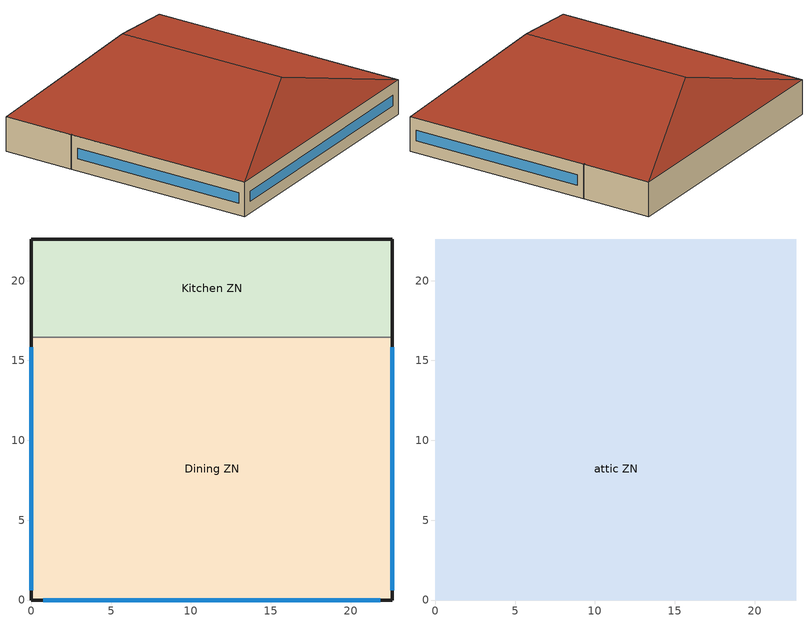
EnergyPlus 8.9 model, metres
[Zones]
Dining ZN
 floor ground (Customized opaque construction Typical Insulated Carpeted 6in Slab Floor to conductance of 0.757): 22.61,16.44 22.61,0 0,0 0,16.44 z0
 wall outside (Customized opaque construction Typical Insulated Exterior Mass Wall R-12.5 to conductance of 0.21): 0,16.44 0,0 22.61,0 22.61,16.44 z0:3.05
 wall to Kitchen ZN (Typical Interior Wall): 22.61,16.44 0,16.44 z0:3.05
 window (Customized Fenestration: cond=0.220 tvis=0.220 tsol=0.232): 22.61,0.6 22.61,15.84 / 0.75,0 21.86,0 / 0,15.84 0,0.6 z1.07:1.98
Kitchen ZN
 floor ground (Customized opaque construction Typical Insulated Carpeted 6in Slab Floor to conductance of 0.757): 22.61,22.61 22.61,16.44 0,16.44 0,22.61 z0
 wall outside (Customized opaque construction Typical Insulated Exterior Mass Wall R-12.5 to conductance of 0.21): 22.61,16.44 22.61,22.61 0,22.61 0,16.44 z0:3.05
attic ZN
 floor to Dining ZN (Typical Interior Floor): 22.61,16.44 22.61,0 0,0 0,16.44 z3.05
 floor to Kitchen ZN (Typical Interior Floor): 22.61,22.61 22.61,16.44 0,16.44 0,22.61 z3.05
 roof outside (Customized opaque construction Typical Insulated Metal Building Roof R-20.41 to conductance of 0.162): 11.3,3.77,6.82 22.61,0,3.05 22.61,22.61,3.05 11.3,18.84,6.82; 11.3,18.84,6.82 22.61,22.61,3.05 0,22.61,3.05; 11.3,3.77,6.82 0,0,3.05 22.61,0,3.05; 11.3,18.84,6.82 0,22.61,3.05 0,0,3.05 11.3,3.77,6.82
[Building]
-FullServiceRestaurant-NECB HDD Method-CAN_AB_Banff.CS.711220_CWEC2016.epw created: 2018-07-09 18:12:11 +0000: North Axis {deg}=0; Terrain=City; Loads Convergence Tolerance Value=0.04; Temperature Convergence Tolerance Value {deltaC}=0.2; Solar Distribution=FullInteriorAndExterior; Maximum Number of Warmup Days=25; Minimum Number of Warmup Days=6
[Site:Location]
Banff CS_AB_CAN: Latitude {deg}=51.193; Longitude {deg}=-115.552; Time Zone {hr}=-7; Elevation {m}=1396.9
[Site:GroundTemperature:BuildingSurface]
19.527, 19.502, 19.536, 19.598, 20.002, 21.64, 22.225, 22.375, 21.449, 20.121, 19.802, 19.633
[Site:WaterMainsTemperature]
Calculation Method=Correlation; Annual Average Outdoor Air Temperature {C}=2.93333; Maximum Difference In Monthly Average Outdoor Air Temperatures {deltaC}=24.2
[SizingPeriod:DesignDay] Day of Month=21; Dry-Bulb Temperature Range Modifier Type=DefaultMultipliers; Humidity Condition Type=Wetbulb; Barometric Pressure {Pa}=85631; Rain Indicator=No; Snow Indicator=No; Daylight Saving Time Indicator=No
Name | Month | Day Type | Maximum Dry-Bulb Temperature {C} | Daily Dry-Bulb Temperature Range {deltaC} | Wetbulb or DewPoint at Maximum Dry-Bulb {C} | Wind Speed {m/s} | Wind Direction {deg} | Solar Model Indicator | ASHRAE Clear Sky Optical Depth for Beam Irradiance (taub) | ASHRAE Clear Sky Optical Depth for Diffuse Irradiance (taud) | Sky Clearness
Banff CS Ann Clg .4% Condns DB=>MWB | 7 | SummerDesignDay | 27.4 | 14.4 | 13.7 | 3.1 | 230 | ASHRAETau | 0.357 | 2.375
Banff CS Ann Htg 99.6% Condns DB | 12 | WinterDesignDay | -30.3 | 0 | -30.3 | 1.3 | 70 | ASHRAEClearSky |  |  | 0
[Material] Thermal Absorptance=0.9
Name | Roughness | Thickness {m} | Conductivity {W/m-K} | Density {kg/m3} | Specific Heat {J/kg-K} | Solar Absorptance | Visible Absorptance
1/2IN Gypsum 1 | Smooth | 0.0127 | 0.16 | 784.9 | 830 | 0.4 | 0.4
100mm Normalweight concrete floor | MediumSmooth | 0.1016 | 2.31 | 2322 | 832 | 0.7 | 0.7
1IN Stucco 1 | Smooth | 0.0253 | 0.6918 | 1858 | 837 | 0.7 | 0.92
6 in. Normalweight Concrete Floor 1 | MediumRough | 0.1524 | 2.31 | 2322 | 832 | 0.7 | 0.7
8IN CONCRETE HW RefBldg 1 | Rough | 0.2032 | 1.311 | 2240 | 836.8 | 0.7 | 0.7
G01 13mm gypsum board | Smooth | 0.0127 | 0.16 | 800 | 1090 | 0.7 | 0.5
Metal Roof Surface 1 | Smooth | 0.0008 | 45.28 | 7824 | 500 | 0.7 | 0.7
[Material:NoMass] Thermal Absorptance=0.9; Solar Absorptance=0.7
Name | Roughness | Thermal Resistance {m2-K/W} | Visible Absorptance
CP02 CARPET PAD | VeryRough | 0.21648 | 0.8
Typical Carpet Pad 2 | Smooth | 1.25503 | 0.8
Typical Insulation R-10.11 1 | Smooth | 4.49096 | 0.7
Typical Insulation R-19.63 1 | Smooth | 6.17282 | 0.7
[WindowMaterial:SimpleGlazingSystem]
Customized Fenestration:: cond=0.220 tvis=0.220 tsol=0.232: U-Factor {W/m2-K}=2.2; Solar Heat Gain Coefficient=0.6; Visible Transmittance=0.21
[Construction]
Customized Fenestration: cond=0.220 tvis=0.220 tsol=0.232: Customized Fenestration:: cond=0.220 tvis=0.220 tsol=0.232
Customized opaque construction Typical Insulated Carpeted 6in Slab Floor to conductance of 0.757: 6 in. Normalweight Concrete Floor 1, Typical Carpet Pad 2
Customized opaque construction Typical Insulated Exterior Mass Wall R-12.5 to conductance of 0.21: 1IN Stucco 1, 8IN CONCRETE HW RefBldg 1, Typical Insulation R-10.11 1, 1/2IN Gypsum 1
Customized opaque construction Typical Insulated Metal Building Roof R-20.41 to conductance of 0.162: Metal Roof Surface 1, Typical Insulation R-19.63 1
Typical Interior Floor: 100mm Normalweight concrete floor, CP02 CARPET PAD
Typical Interior Wall: G01 13mm gypsum board, G01 13mm gypsum board
[Zone]
Name | Part of Total Floor Area
attic ZN | No
Dining ZN; Kitchen ZN | Yes
[ZoneInfiltration:DesignFlowRate] Schedule=Always On Discrete; Design Flow Rate Calculation Method=Flow/ExteriorArea; Flow per Exterior Surface Area {m3/s-m2}=0.00025; Constant Term Coefficient=0; Temperature Term Coefficient=0; Velocity Term Coefficient=0.224; Velocity Squared Term Coefficient=0
Name | Zone or ZoneList
attic Infiltration | attic ZN
Dining Infiltration | Dining ZN
Kitchen Infiltration | Kitchen ZN
[ZoneHVAC:IdealLoadsAirSystem]
Name | Design Specification Outdoor Air Object
Zone HVAC Ideal Loads Air System 1 | Space Function - undefined - Ventilation
Zone HVAC Ideal Loads Air System 2 | Space Function Dining area - family dining Ventilation
Zone HVAC Ideal Loads Air System 3 | Space Function Food preparation area Ventilation
[DesignSpecification:OutdoorAir] Outdoor Air Method=Sum; Outdoor Air Flow per Person {m3/s-person}=0; Outdoor Air Flow per Zone {m3/s}=0; Outdoor Air Flow Air Changes per Hour {1/hr}=0
Name | Outdoor Air Flow per Zone Floor Area {m3/s-m2}
Space Function - undefined - Ventilation | 0
Space Function Dining area - family dining Ventilation | 0.0035814
Space Function Food preparation area Ventilation | 0.0013716
[Zone equipment]
attic ZN: Zone HVAC Ideal Loads Air System 1
Dining ZN: Zone HVAC Ideal Loads Air System 2
Kitchen ZN: Zone HVAC Ideal Loads Air System 3
[Sizing:Zone] Zone Cooling Design Supply Air Temperature Input Method=SupplyAirTemperature; Zone Cooling Design Supply Air Temperature {C}=14; Zone Cooling Design Supply Air Temperature Difference {deltaC}=11.11; Zone Heating Design Supply Air Temperature Input Method=SupplyAirTemperature; Zone Heating Design Supply Air Temperature {C}=40; Zone Heating Design Supply Air Temperature Difference {deltaC}=11.11; Zone Cooling Design Supply Air Humidity Ratio {kgWater/kgDryAir}=0.0085; Zone Heating Design Supply Air Humidity Ratio {kgWater/kgDryAir}=0.008; Cooling Design Air Flow Method=DesignDay; Cooling Design Air Flow Rate {m3/s}=0; Cooling Minimum Air Flow per Zone Floor Area {m3/s-m2}=0.000762; Cooling Minimum Air Flow {m3/s}=0; Cooling Minimum Air Flow Fraction=0; Heating Design Air Flow Method=DesignDay; Heating Design Air Flow Rate {m3/s}=0; Heating Maximum Air Flow per Zone Floor Area {m3/s-m2}=0.002032; Heating Maximum Air Flow {m3/s}=0.141576; Heating Maximum Air Flow Fraction=0.3; Account for Dedicated Outdoor Air System=No
Name | Design Specification Outdoor Air Object | Design Specification Zone Air Distribution Object
attic ZN | Space Function - undefined - Ventilation | attic ZN Design Spec Zone Air Dist
Dining ZN | Space Function Dining area - family dining Ventilation | Dining ZN Design Spec Zone Air Dist
Kitchen ZN | Space Function Food preparation area Ventilation | Kitchen ZN Design Spec Zone Air Dist
[DesignSpecification:ZoneAirDistribution] Zone Air Distribution Effectiveness in Cooling Mode=1; Zone Air Distribution Effectiveness in Heating Mode=1
attic ZN Design Spec Zone Air Dist; Dining ZN Design Spec Zone Air Dist; Kitchen ZN Design Spec Zone Air Dist
[ZoneControl:Thermostat] Control Object Type 1=ThermostatSetpoint:DualSetpoint
Name | Zone or ZoneList | Control Type Schedule | Control Name 1
Dining ZN Thermostat | Dining ZN | Dining ZN Thermostat Schedule | Space Function Dining area - family dining Thermostat 1
Kitchen ZN Thermostat | Kitchen ZN | Kitchen ZN Thermostat Schedule | Space Function Food preparation area Thermostat 1
[ThermostatSetpoint:DualSetpoint] Heating Setpoint Temperature Schedule=NECB-B-Thermostat Setpoint-Heating; Cooling Setpoint Temperature Schedule=NECB-B-Thermostat Setpoint-Cooling
Space Function Dining area - family dining Thermostat 1; Space Function Food preparation area Thermostat 1
[Schedule:Compact]
Dining ZN Thermostat Schedule; Kitchen ZN Thermostat Schedule: Through: 12/31, For: AllDays, Until: 24:00, 4
[Schedule:Day:Interval]
NECB-B-Thermostat Setpoint-Heating Sun|Hol Day: No, 01:00, 18, 02:00, 22, 09:00, 18, 10:00, 20, 23:00, 22, 24:00, 18
NECB-B-Thermostat Setpoint-Heating Default|Wkdy Day; NECB-B-Thermostat Setpoint-Heating Sat Day; NECB-B-Thermostat Setpoint-Heating Default: No, 02:00, 22, 08:00, 18, 09:00, 20, 24:00, 22
NECB-B-Thermostat Setpoint-Cooling Sun|Hol Day: No, 09:00, 35, 23:00, 24, 24:00, 35
NECB-B-Thermostat Setpoint-Cooling Default|Wkdy Day; NECB-B-Thermostat Setpoint-Cooling Sat Day; NECB-B-Thermostat Setpoint-Cooling Default: No, 01:00, 24, 08:00, 35, 24:00, 24
[Schedule:Week:Daily]
Schedule:Week:Daily {2a7ed73e-cbf9-4878-a128-c2208f425054}: NECB-B-Thermostat Setpoint-Heating Sun|Hol Day, NECB-B-Thermostat Setpoint-Heating Default|Wkdy Day, NECB-B-Thermostat Setpoint-Heating Default|Wkdy Day, NECB-B-Thermostat Setpoint-Heating Default|Wkdy Day, NECB-B-Thermostat Setpoint-Heating Default|Wkdy Day, NECB-B-Thermostat Setpoint-Heating Default|Wkdy Day, NECB-B-Thermostat Setpoint-Heating Sat Day, NECB-B-Thermostat Setpoint-Heating Default, NECB-B-Thermostat Setpoint-Heating Default, NECB-B-Thermostat Setpoint-Heating Default, NECB-B-Thermostat Setpoint-Heating Default, NECB-B-Thermostat Setpoint-Heating Default
Schedule:Week:Daily {b769d976-875f-4fcd-99a4-7922c5b1a9f5}: NECB-B-Thermostat Setpoint-Cooling Sun|Hol Day, NECB-B-Thermostat Setpoint-Cooling Default|Wkdy Day, NECB-B-Thermostat Setpoint-Cooling Default|Wkdy Day, NECB-B-Thermostat Setpoint-Cooling Default|Wkdy Day, NECB-B-Thermostat Setpoint-Cooling Default|Wkdy Day, NECB-B-Thermostat Setpoint-Cooling Default|Wkdy Day, NECB-B-Thermostat Setpoint-Cooling Sat Day, NECB-B-Thermostat Setpoint-Cooling Default, NECB-B-Thermostat Setpoint-Cooling Default, NECB-B-Thermostat Setpoint-Cooling Default, NECB-B-Thermostat Setpoint-Cooling Default, NECB-B-Thermostat Setpoint-Cooling Default
[Schedule:Year]
NECB-B-Thermostat Setpoint-Heating: Schedule:Week:Daily {2a7ed73e-cbf9-4878-a128-c2208f425054}, 1, 1, 12, 31
NECB-B-Thermostat Setpoint-Cooling: Schedule:Week:Daily {b769d976-875f-4fcd-99a4-7922c5b1a9f5}, 1, 1, 12, 31
[Schedule:Constant]
Always On Discrete: Hourly Value=1
